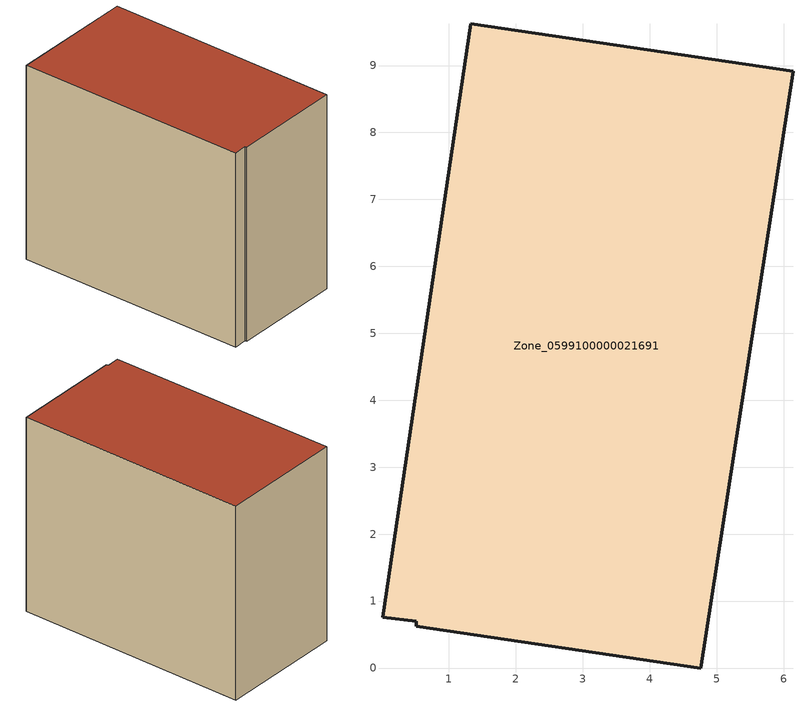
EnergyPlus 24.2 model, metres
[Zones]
Zone_0599100000021691
 floor ground (C_G): 6.14,8.91 4.76,0 0.51,0.62 0.51,0.69 0.01,0.76 1.33,9.62 z0
 wall outside (C_F): 6.14,8.91 1.33,9.62 0.01,0.76 0.51,0.69 0.51,0.62 4.76,0 6.14,8.91 z0:7.61
 roof outside (C_R): 4.76,0 6.14,8.91 1.33,9.62 0.01,0.76 0.51,0.69 0.51,0.62 z7.61
[BUILDING]
Pand.0599100000021691: North Axis=0; Terrain=City; Loads Convergence Tolerance Value=0.04; Temperature Convergence Tolerance Value=0.4; Solar Distribution=FullExterior; Maximum Number of Warmup Days=25; Minimum Number of Warmup Days=1
[Site:Location]
Rotterdam.The.Hague.AP_ZH_NLD Design_Conditions: Latitude=51.96; Longitude=4.45; Time Zone=1; Elevation=-4.5
[SITE:GROUNDTEMPERATURE:BUILDINGSURFACE]
18, 18, 18, 18, 18, 18, 18, 18, 18, 18, 18, 18
[MATERIAL] Thermal Absorptance=0.9; Solar Absorptance=0.7; Visible Absorptance=0.7
Name | Roughness | Thickness | Conductivity | Density | Specific Heat
G.TC.1946-1964 | MediumSmooth | 0.15 | 1 | 540 | 1210
F.TC.1946-1964 | Rough | 0.3 | 0.857143 | 1920 | 840
R.TC.1946-1964 | MediumRough | 0.2 | 0.235294 | 1500 | 1000
[CONSTRUCTION]
C_G: G.TC.1946-1964
C_F: F.TC.1946-1964
C_R: R.TC.1946-1964
[ZONE]
Zone_0599100000021691: Type=1; Multiplier=1; Ceiling Height=Autocalculate; Volume=Autocalculate; Floor Area=autocalculate; Part of Total Floor Area=Yes
[ZONEINFILTRATION:DESIGNFLOWRATE]
Infil_Zone_0599100000021691: Zone or ZoneList or Space or SpaceList=Zone_0599100000021691; Schedule=AlwaysOn; Design Flow Rate Calculation Method=Flow/Area; Flow Rate per Floor Area=0.003; Constant Term Coefficient=1; Temperature Term Coefficient=0; Velocity Term Coefficient=0; Velocity Squared Term Coefficient=0
[HVACTEMPLATE:ZONE:IDEALLOADSAIRSYSTEM]
Zone_0599100000021691: Maximum Heating Supply Air Temperature=50; Minimum Cooling Supply Air Temperature=13; Maximum Heating Supply Air Humidity Ratio=0.0156; Minimum Cooling Supply Air Humidity Ratio=0.0077; Heating Limit=NoLimit; Cooling Limit=NoLimit; Dehumidification Control Type=ConstantSensibleHeatRatio; Cooling Sensible Heat Ratio=0.7; Dehumidification Setpoint=60; Humidification Control Type=None; Humidification Setpoint=30; Outdoor Air Method=None; Outdoor Air Flow Rate per Person=0.00944; Outdoor Air Flow Rate per Zone Floor Area=0; Outdoor Air Flow Rate per Zone=0; Demand Controlled Ventilation Type=None; Outdoor Air Economizer Type=NoEconomizer; Heat Recovery Type=None; Sensible Heat Recovery Effectiveness=0.7; Latent Heat Recovery Effectiveness=0.65
[ZONECONTROL:THERMOSTAT]
ThermostatControl_Zone_0599100000021691: Zone or ZoneList=Zone_0599100000021691; Control Type Schedule=DualSetpointControlType; Control 1=Thermostat_Zone_0599100000021691; Temperature Difference Between Cutout And Setpoint=0
[THERMOSTATSETPOINT:DUALSETPOINT]
Thermostat_Zone_0599100000021691: Heating Setpoint Temperature Schedule=HeatingSetpoint_Zone_0599100000021691; Cooling Setpoint Temperature Schedule=CoolingSetpoint_Zone_0599100000021691
[SCHEDULE:COMPACT]
HeatingSetpoint_Zone_0599100000021691: Through: 12/31, For: AllDays, Until: 24:00, 21
CoolingSetpoint_Zone_0599100000021691: Through: 12/31, For: AllDays, Until: 24:00, 24
DualSetpointControlType: Through: 12/31, For: AllDays, Until: 24:00, 4
AlwaysOn: Through: 12/31, For: AllDays, Until: 24:00, 1
